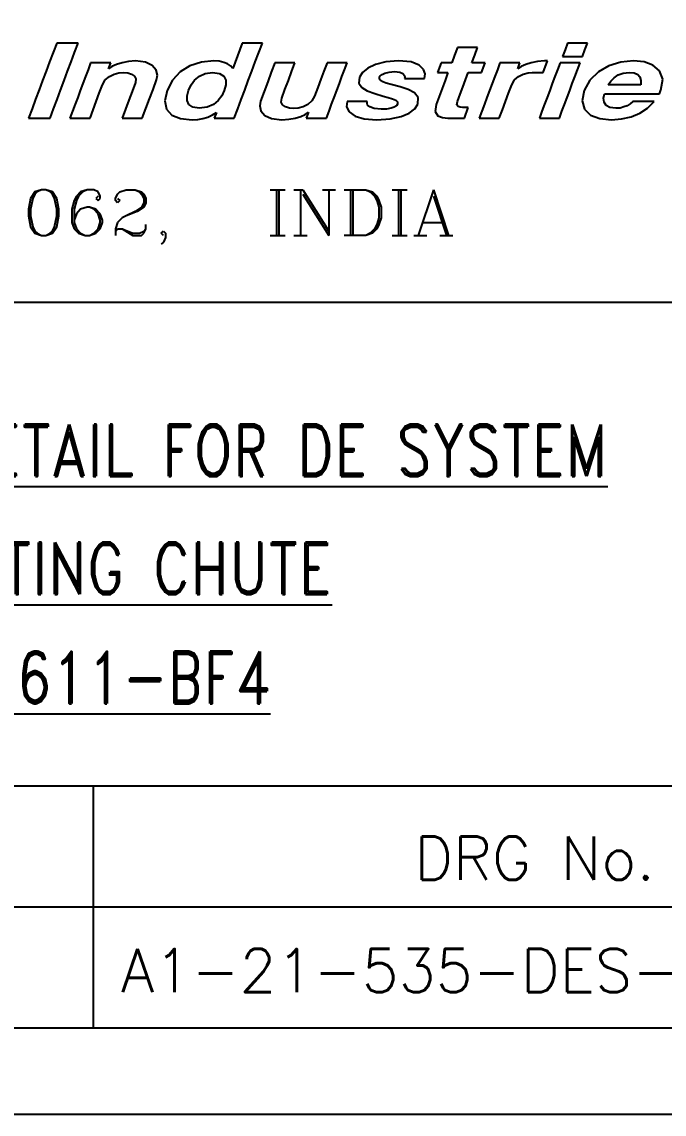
# Model space of a CAD drawing. Header units: inches. Extents: x 0 to 157513, y -28488 to 35640.
# Drawn here: x 45924 to 48154, y 0 to 3793 of the extents above; entities that cross this region are included whole.
import ezdxf
from ezdxf.enums import TextEntityAlignment as Align

# ---------------------------------------------------------------- set-up
doc = ezdxf.new("R2010")
doc.units = ezdxf.units.IN
doc.header["$LTSCALE"] = 400
doc.header["$MEASUREMENT"] = 0
doc.linetypes.add('0', pattern=[0])
doc.styles.add('ROMAND', font='romand.shx', dxfattribs={"width": 0.85})
doc.styles.add('ROMANS', font='romans')

# ---------------------------------------------------------------- blocks, each defined once
blk = doc.blocks.new('A1 title blck promac')
at = {"color": 4, "linetype": '0'}
for p, q in [((2138894.4, -473792.3), (2149694.2, -473792.3)), ((2138894.4, -475472.3), (2149694.2, -475472.3)), ((2145707.3, -476312.3), (2145707.3, -475472.3)), ((2138894.4, -475892.3), (2149694.2, -475892.3))]:
    blk.add_line(p, q, dxfattribs=at)
blk.add_lwpolyline([(2099534.2, -476612.3), (2149994.2, -476612.3), (2149994.2, -440972.4), (2099534.2, -440972.4)], close=True, dxfattribs=at)
for points in [[(2100784.8, -476312.3), (2149694.2, -476312.3), (2149694.2, -441272.4), (2099834.2, -441272.4), (2099834.2, -470227.9)], [(2145579, -472893), (2145567.2, -472925.2)], [(2145616.3, -472893), (2145579, -472893)], [(2145653.5, -472893), (2145616.3, -472893)], [(2145641, -472925.6), (2145653.5, -472893)], [(2146223.4, -472893), (2146206.6, -472937)], [(2146258.4, -472893), (2146223.4, -472893)], [(2146292.9, -472893), (2146258.4, -472893)], [(2146280.7, -472925.6), (2146292.9, -472893)], [(2147352.2, -472893), (2147343.6, -472916.1)], [(2147386.8, -472893), (2147352.2, -472893)], [(2147421.7, -472893), (2147386.8, -472893)], [(2147412.7, -472916.1), (2147421.7, -472893)], [(2145567.2, -472925.2), (2145554.6, -472957.8)], [(2145628.8, -472958.1), (2145641, -472925.6)], [(2146268.2, -472958.1), (2146280.7, -472925.6)], [(2146960.5, -472934.6), (2146950.3, -472961.3)], [(2146970, -472908.3), (2146960.5, -472934.6)], [(2147005.3, -472908.3), (2146970, -472908.3)], [(2147040.2, -472908.3), (2147005.3, -472908.3)], [(2147020.6, -472961.3), (2147030, -472934.6)], [(2147030, -472934.6), (2147040.2, -472908.3)], [(2147343.6, -472916.1), (2147334.6, -472939.3)], [(2147404, -472939.3), (2147412.7, -472916.1)], [(2145554.6, -472957.8), (2145542.5, -472990.3)], [(2145616.3, -472990.7), (2145628.8, -472958.1)], [(2145696.7, -472961.3), (2145688.1, -472985.2)], [(2145731.6, -472961.3), (2145696.7, -472961.3)], [(2145766.6, -472961.3), (2145731.6, -472961.3)], [(2145758.7, -472981.7), (2145766.6, -472961.3)], [(2145770.5, -472973.8), (2145758.7, -472981.7)], [(2145786.6, -472966.8), (2145770.5, -472973.8)], [(2145806.2, -472960.9), (2145786.6, -472966.8)], [(2145828.2, -472956.6), (2145806.2, -472960.9)], [(2145852.1, -472955), (2145828.2, -472956.6)], [(2145887.5, -472959.3), (2145852.1, -472955)], [(2145911, -472970.7), (2145887.5, -472959.3)], [(2145924, -472986.4), (2145911, -472970.7)], [(2146041.7, -472972.3), (2146008, -472993.1)], [(2146081.4, -472959.3), (2146041.7, -472972.3)], [(2146124.9, -472955), (2146081.4, -472959.3)], [(2146143.4, -472956.2), (2146124.9, -472955)], [(2146159.5, -472959.7), (2146143.4, -472956.2)], [(2146172.4, -472965.2), (2146159.5, -472959.7)], [(2146182.6, -472972.3), (2146172.4, -472965.2)], [(2146190.1, -472980.9), (2146182.6, -472972.3)], [(2146206.6, -472937), (2146190.1, -472980.9)], [(2146256, -472990.7), (2146268.2, -472958.1)], [(2146336.5, -472961.3), (2146323.9, -472994.3)], [(2146371, -472961.3), (2146336.5, -472961.3)], [(2146405.9, -472961.3), (2146371, -472961.3)], [(2146394.2, -472992.3), (2146405.9, -472961.3)], [(2146517.4, -472960.9), (2146506.8, -472989.9)], [(2146552.7, -472960.9), (2146517.4, -472960.9)], [(2146587.7, -472960.9), (2146552.7, -472960.9)], [(2146578.6, -472985.2), (2146587.7, -472960.9)], [(2146686.2, -472967.2), (2146658.7, -472980.1)], [(2146721.5, -472958.1), (2146686.2, -472967.2)], [(2146765.9, -472954.6), (2146721.5, -472958.1)], [(2146809, -472958.5), (2146765.9, -472954.6)], [(2146836.9, -472969.5), (2146809, -472958.5)], [(2146852.2, -472984.1), (2146836.9, -472969.5)], [(2146913.4, -472961.3), (2146900.5, -472995)], [(2146950.3, -472961.3), (2146913.4, -472961.3)], [(2147066.5, -472961.3), (2147020.6, -472961.3)], [(2147053.6, -472995), (2147066.5, -472961.3)], [(2147117.5, -472961.3), (2147108.9, -472985.2)], [(2147152.1, -472961.3), (2147117.5, -472961.3)], [(2147187, -472961.3), (2147152.1, -472961.3)], [(2147179.5, -472981.7), (2147187, -472961.3)], [(2147191.3, -472973.8), (2147179.5, -472981.7)], [(2147207.4, -472966.8), (2147191.3, -472973.8)], [(2147226.6, -472960.9), (2147207.4, -472966.8)], [(2147248.6, -472956.6), (2147226.6, -472960.9)], [(2147273, -472955), (2147248.6, -472956.6)], [(2147267.5, -472995), (2147282.4, -472955)], [(2147282.4, -472955), (2147273, -472955)], [(2147326.3, -472961.3), (2147317.7, -472985.2)], [(2147361.3, -472961.3), (2147326.3, -472961.3)], [(2147334.6, -472939.3), (2147369.1, -472939.3)], [(2147395.8, -472961.3), (2147361.3, -472961.3)], [(2147369.1, -472939.3), (2147404, -472939.3)], [(2147386.8, -472985.6), (2147395.8, -472961.3)], [(2147496.3, -472972.3), (2147459.8, -472993.1)], [(2147537.5, -472959.3), (2147496.3, -472972.3)], [(2147581.4, -472955), (2147537.5, -472959.3)], [(2147617.9, -472958.5), (2147581.4, -472955)], [(2147649, -472969.5), (2147617.9, -472958.5)], [(2147671.7, -472989.2), (2147649, -472969.5)], [(2145542.5, -472990.3), (2145530.3, -473022.9)], [(2145604.5, -473023.3), (2145616.3, -472990.7)], [(2145679.1, -473009.2), (2145670, -473033.1)], [(2145688.1, -472985.2), (2145679.1, -473009.2)], [(2145747.7, -473020.9), (2145762.3, -473008.8)], [(2145762.3, -473008.8), (2145778.4, -473000.9)], [(2145778.4, -473000.9), (2145794.8, -472996.6)], [(2145794.8, -472996.6), (2145809.4, -472995)], [(2145809.4, -472995), (2145825.5, -472996.6)], [(2145825.5, -472996.6), (2145838.8, -473000.5)], [(2145838.8, -473000.5), (2145849, -473007.6)], [(2145849, -473007.6), (2145853.7, -473017.4)], [(2145928.7, -473003.7), (2145924, -472986.4)], [(2145925.9, -473020.2), (2145928.7, -473003.7)], [(2146008, -472993.1), (2145981.3, -473021.7)], [(2146057.8, -473021.7), (2146074.3, -473007.6)], [(2146074.3, -473007.6), (2146094.7, -472998.2)], [(2146094.7, -472998.2), (2146119.8, -472994.6)], [(2146119.8, -472994.6), (2146144.5, -472998.2)], [(2146144.5, -472998.2), (2146159.5, -473007.6)], [(2146159.5, -473007.6), (2146166.1, -473021.7)], [(2146244.2, -473023.3), (2146256, -472990.7)], [(2146323.9, -472994.3), (2146311.7, -473027.6)], [(2146383.2, -473022.9), (2146394.2, -472992.3)], [(2146506.8, -472989.9), (2146496.2, -473018.6)], [(2146560.2, -473033.1), (2146569.2, -473009.2)], [(2146569.2, -473009.2), (2146578.6, -472985.2)], [(2146630.1, -473011.5), (2146627.7, -473032.3)], [(2146640.3, -472995.4), (2146630.1, -473011.1)], [(2146658.7, -472980.1), (2146640.3, -472995.4)], [(2146699.1, -473017.8), (2146699.5, -473011.1)], [(2146699.5, -473011.1), (2146702.3, -473006.4)], [(2146702.3, -473006.4), (2146708.6, -473001.7)], [(2146708.6, -473001.7), (2146718.4, -472997)], [(2146718.4, -472997), (2146732.9, -472993.5)], [(2146732.9, -472993.5), (2146752.1, -472991.9)], [(2146752.1, -472991.9), (2146770.2, -472993.9)], [(2146770.2, -472993.9), (2146781.2, -472999)], [(2146781.2, -472999), (2146785.9, -473005.6)], [(2146785.9, -473005.6), (2146787.1, -473011.5)], [(2146787.1, -473011.5), (2146786.3, -473015.8)], [(2146858.1, -473000.1), (2146852.2, -472984.1)], [(2146856.1, -473015.8), (2146858.1, -473000.1)], [(2146900.5, -472995), (2146937.4, -472995)], [(2146937.4, -472995), (2146927.2, -473022.5)], [(2146997.8, -473020.6), (2147007.6, -472995)], [(2147007.6, -472995), (2147053.6, -472995)], [(2147099.9, -473009.2), (2147090.8, -473033.1)], [(2147108.9, -472985.2), (2147099.9, -473009.2)], [(2147168.2, -473020.9), (2147182.7, -473008.8)], [(2147182.7, -473008.8), (2147198.8, -473000.9)], [(2147198.8, -473000.9), (2147215.6, -472996.6)], [(2147215.6, -472996.6), (2147229.8, -472995)], [(2147229.8, -472995), (2147267.5, -472995)], [(2147308.7, -473009.2), (2147299.6, -473033.1)], [(2147317.7, -472985.2), (2147308.7, -473009.2)], [(2147368.7, -473033.5), (2147377.7, -473009.6)], [(2147377.7, -473009.6), (2147386.8, -472985.6)], [(2147459.8, -472993.1), (2147430.3, -473021.7)], [(2147513.9, -473013.1), (2147528.5, -473003.3)], [(2147528.5, -473003.3), (2147545.3, -472997)], [(2147545.3, -472997), (2147566.5, -472994.6)], [(2147566.5, -472994.6), (2147583.4, -472996.6)], [(2147583.4, -472996.6), (2147596, -473001.7)], [(2147596, -473001.7), (2147603.4, -473010.3)], [(2147603.4, -473010.3), (2147607, -473022.5)], [(2147682.7, -473017.8), (2147671.7, -472989.2)], [(2145530.3, -473022.9), (2145518.5, -473055.5)], [(2145592.3, -473055.9), (2145604.5, -473023.3)], [(2145670, -473033.1), (2145661, -473057.4)], [(2145726.9, -473066.5), (2145737.9, -473037.4)], [(2145737.9, -473037.4), (2145747.7, -473020.9)], [(2145852.1, -473030), (2145840.8, -473061)], [(2145853.7, -473017.4), (2145852.1, -473030)], [(2145913.4, -473053.9), (2145925.9, -473020.2)], [(2145981.3, -473021.7), (2145962, -473057.4)], [(2146036.2, -473057.1), (2146045.6, -473038.2)], [(2146045.6, -473038.2), (2146057.8, -473021.7)], [(2146166.1, -473038.2), (2146160.6, -473057.1)], [(2146166.1, -473021.7), (2146166.1, -473038.2)], [(2146232.1, -473055.9), (2146244.2, -473023.3)], [(2146311.7, -473027.6), (2146299.6, -473061)], [(2146371, -473053.9), (2146383.2, -473022.9)], [(2146485.2, -473047.6), (2146474.2, -473077.1)], [(2146496.2, -473018.6), (2146485.2, -473047.6)], [(2146551.6, -473057.1), (2146560.2, -473033.1)], [(2146627.7, -473032.3), (2146637.9, -473047.6)], [(2146637.9, -473047.6), (2146657.1, -473059)], [(2146702.7, -473022.5), (2146699.1, -473017.8)], [(2146710.9, -473027.2), (2146702.7, -473022.5)], [(2146723.1, -473031.5), (2146710.9, -473027.2)], [(2146740.3, -473036.6), (2146723.1, -473031.5)], [(2146771, -473044.9), (2146740.3, -473036.6)], [(2146799.2, -473054.3), (2146771, -473044.9)], [(2146786.3, -473015.8), (2146821.2, -473015.8)], [(2146821.2, -473015.8), (2146856.1, -473015.8)], [(2146917, -473050.4), (2146906.8, -473077.9)], [(2146927.2, -473022.5), (2146917, -473050.4)], [(2146979.4, -473070.8), (2146988.8, -473045.7)], [(2146988.8, -473045.7), (2146997.8, -473020.6)], [(2147090.8, -473033.1), (2147081.4, -473057.4)], [(2147147.4, -473066.5), (2147158.7, -473037.4)], [(2147158.7, -473037.4), (2147168.2, -473020.9)], [(2147299.6, -473033.1), (2147290.6, -473057.4)], [(2147360.1, -473057.4), (2147368.7, -473033.5)], [(2147430.3, -473021.7), (2147409.9, -473057.4)], [(2147493.5, -473038.2), (2147502.6, -473024.9)], [(2147550.4, -473038.2), (2147493.5, -473038.2)], [(2147502.6, -473024.9), (2147513.9, -473013.1)], [(2147606.6, -473038.2), (2147550.4, -473038.2)], [(2147607, -473022.5), (2147606.6, -473038.2)], [(2147676.8, -473055.9), (2147682.7, -473017.8)], [(2145506, -473088.1), (2145493.8, -473120.6)], [(2145518.5, -473055.5), (2145506, -473088.1)], [(2145567.6, -473121), (2145580.1, -473088.5)], [(2145580.1, -473088.5), (2145592.3, -473055.9)], [(2145652.4, -473081.4), (2145643.3, -473105.3)], [(2145661, -473057.4), (2145652.4, -473081.4)], [(2145716, -473095.5), (2145726.9, -473066.5)], [(2145840.8, -473061), (2145829, -473091.6)], [(2145888.6, -473120.2), (2145900.8, -473086.9)], [(2145900.8, -473086.9), (2145913.4, -473053.9)], [(2145962, -473057.4), (2145954.6, -473093.2)], [(2146031.5, -473075.5), (2146036.2, -473057.1)], [(2146031.5, -473092.4), (2146031.5, -473075.5)], [(2146152, -473075.5), (2146139.8, -473092.4)], [(2146160.6, -473057.1), (2146152, -473075.5)], [(2146207.3, -473121), (2146219.5, -473088.5)], [(2146219.5, -473088.5), (2146232.1, -473055.9)], [(2146299.6, -473061), (2146286.6, -473094.7)], [(2146358.5, -473097.5), (2146360, -473084.5)], [(2146360, -473084.5), (2146371, -473053.9)], [(2146474.2, -473077.5), (2146464.4, -473093.9)], [(2146533.5, -473105.3), (2146542.5, -473081.4)], [(2146542.5, -473081.4), (2146551.6, -473057.1)], [(2146657.1, -473059), (2146683, -473068.4)], [(2146683, -473068.4), (2146712.1, -473076.7)], [(2146712.1, -473076.7), (2146730.1, -473081.4)], [(2146730.1, -473081.4), (2146745.1, -473086.1)], [(2146745.1, -473086.1), (2146756.4, -473090.8)], [(2146821.6, -473066.1), (2146799.2, -473054.3)], [(2146834.2, -473082.2), (2146821.6, -473066.1)], [(2146832.6, -473105.3), (2146834.2, -473082.2)], [(2146906.8, -473077.9), (2146896.2, -473105.7)], [(2146970, -473095.9), (2146979.4, -473070.8)], [(2147072.8, -473081.4), (2147063.8, -473105.3)], [(2147081.4, -473057.4), (2147072.8, -473081.4)], [(2147136.8, -473095.5), (2147147.4, -473066.5)], [(2147282, -473081.4), (2147273, -473105.3)], [(2147290.6, -473057.4), (2147282, -473081.4)], [(2147342, -473105.7), (2147351.1, -473081.8)], [(2147351.1, -473081.8), (2147360.1, -473057.4)], [(2147409.9, -473057.4), (2147403.7, -473093.2)], [(2147477.4, -473084.5), (2147480.6, -473069.6)], [(2147479, -473098.3), (2147477.4, -473084.5)], [(2147480.6, -473069.6), (2147528.5, -473069.6)], [(2147528.5, -473069.6), (2147576, -473069.6)], [(2147576, -473069.6), (2147623.8, -473069.6)], [(2147623.8, -473069.6), (2147671.3, -473069.6)], [(2147671.3, -473069.6), (2147676.8, -473055.5)], [(2145493.8, -473120.6), (2145481.2, -473153.6)], [(2145555.8, -473153.6), (2145567.6, -473121)], [(2145643.3, -473105.3), (2145633.9, -473129.3)], [(2145694.8, -473153.6), (2145705.4, -473124.6)], [(2145705.4, -473124.6), (2145716, -473095.5)], [(2145818, -473122.6), (2145806.2, -473153.6)], [(2145829, -473091.6), (2145818, -473122.6)], [(2145876.1, -473153.6), (2145888.6, -473120.2)], [(2145954.6, -473093.2), (2145960.5, -473121.8)], [(2145960.5, -473121.8), (2145978.5, -473142.6)], [(2146037.4, -473106.5), (2146031.5, -473092.4)], [(2146051.5, -473115.5), (2146037.4, -473106.5)], [(2146073.9, -473119.1), (2146051.5, -473115.5)], [(2146101.4, -473115.5), (2146073.9, -473119.1)], [(2146123.4, -473106.5), (2146101.4, -473115.5)], [(2146139.8, -473092.4), (2146123.4, -473106.5)], [(2146195.6, -473153.6), (2146207.3, -473121)], [(2146286.6, -473094.7), (2146283.9, -473110.8)], [(2146283.9, -473110.8), (2146288.2, -473128.1)], [(2146363.2, -473106.9), (2146358.5, -473097.5)], [(2146373.4, -473114.4), (2146363.2, -473106.9)], [(2146386.7, -473118.3), (2146373.4, -473114.4)], [(2146402.8, -473119.5), (2146386.7, -473118.3)], [(2146417.7, -473118.3), (2146402.8, -473119.5)], [(2146434.6, -473114), (2146417.7, -473118.3)], [(2146450.3, -473106.1), (2146434.6, -473114)], [(2146464.4, -473093.9), (2146450.3, -473106.1)], [(2146524.5, -473129.3), (2146533.5, -473105.3)], [(2146587.3, -473095.9), (2146585.3, -473114.7)], [(2146585.3, -473114.7), (2146594.7, -473132)], [(2146621.8, -473095.9), (2146587.3, -473095.9)], [(2146656.7, -473095.9), (2146621.8, -473095.9)], [(2146656.4, -473101.4), (2146656.7, -473095.9)], [(2146658.3, -473108.1), (2146656.4, -473101.4)], [(2146665.8, -473114.7), (2146658.3, -473108.1)], [(2146680.7, -473120.2), (2146665.8, -473114.7)], [(2146705, -473122.6), (2146680.7, -473120.2)], [(2146724.3, -473121.8), (2146705, -473122.6)], [(2146740, -473119.1), (2146724.3, -473121.8)], [(2146750.9, -473115.1), (2146740, -473119.1)], [(2146758.4, -473110.4), (2146750.9, -473115.1)], [(2146756.4, -473090.8), (2146762.3, -473097.1)], [(2146762.3, -473104.5), (2146758.4, -473110.4)], [(2146762.3, -473097.1), (2146762.3, -473104.5)], [(2146803.1, -473135.9), (2146822.4, -473121.4)], [(2146822.4, -473121.4), (2146832.6, -473105.3)], [(2146896.2, -473105.7), (2146892.6, -473130.8)], [(2146968.4, -473106.9), (2146970, -473095.9)], [(2146972.3, -473113.6), (2146968.4, -473106.9)], [(2146979.4, -473115.9), (2146972.3, -473113.6)], [(2146987.2, -473116.3), (2146979.4, -473115.9)], [(2146994.7, -473116.3), (2146987.2, -473116.3)], [(2146994.3, -473153.6), (2147008, -473116.3)], [(2147008, -473116.3), (2146994.7, -473116.3)], [(2147063.8, -473105.3), (2147054.7, -473129.3)], [(2147115.2, -473153.6), (2147126.2, -473124.6)], [(2147126.2, -473124.6), (2147136.8, -473095.5)], [(2147273, -473105.3), (2147263.5, -473129.3)], [(2147332.6, -473129.7), (2147342, -473105.7)], [(2147403.7, -473093.2), (2147411.5, -473121.8)], [(2147411.5, -473121.8), (2147432.3, -473142.6)], [(2147486.1, -473109.3), (2147479, -473098.3)], [(2147499.8, -473116.7), (2147486.1, -473109.3)], [(2147520.2, -473119.1), (2147499.8, -473116.7)], [(2147534.7, -473118.3), (2147520.2, -473119.1)], [(2147548.1, -473114.7), (2147534.7, -473118.3)], [(2147559.9, -473110.4), (2147548.1, -473114.7)], [(2147570.1, -473103.4), (2147559.9, -473110.4)], [(2147578.7, -473095.5), (2147570.1, -473103.4)], [(2147616, -473095.5), (2147578.7, -473095.5)], [(2147603.4, -473135.9), (2147630.5, -473118.3)], [(2147653.3, -473095.5), (2147616, -473095.5)], [(2147630.5, -473118.3), (2147653.3, -473095.5)], [(2145481.2, -473153.6), (2145518.5, -473153.6)], [(2145518.5, -473153.6), (2145555.8, -473153.6)], [(2145633.9, -473129.3), (2145624.9, -473153.6)], [(2145624.9, -473153.6), (2145659.8, -473153.6)], [(2145659.8, -473153.6), (2145694.8, -473153.6)], [(2145806.2, -473153.6), (2145840.8, -473153.6)], [(2145840.8, -473153.6), (2145876.1, -473153.6)], [(2145978.5, -473142.6), (2146008.4, -473155.2)], [(2146008.4, -473155.2), (2146048.8, -473159.1)], [(2146048.8, -473159.5), (2146068.4, -473158.3)], [(2146068.4, -473158.3), (2146086.9, -473154.8)], [(2146086.9, -473154.8), (2146103.7, -473149.7)], [(2146103.7, -473149.7), (2146119.4, -473142.2)], [(2146119.4, -473142.2), (2146133.2, -473133.6)], [(2146133.2, -473133.6), (2146125.7, -473153.6)], [(2146125.7, -473153.6), (2146160.6, -473153.6)], [(2146160.6, -473153.6), (2146195.6, -473153.6)], [(2146288.2, -473128.1), (2146301.5, -473143.8)], [(2146301.5, -473143.8), (2146324.7, -473155.2)], [(2146324.7, -473155.2), (2146360, -473159.1)], [(2146360, -473159.1), (2146384.8, -473157.5)], [(2146384.8, -473157.5), (2146406.7, -473153.2)], [(2146406.7, -473153.2), (2146426, -473147.3)], [(2146426, -473147.3), (2146441.3, -473140.3)], [(2146441.3, -473140.3), (2146453, -473132.8)], [(2146453, -473132.8), (2146445.6, -473153.2)], [(2146445.6, -473153.2), (2146480.5, -473153.2)], [(2146480.5, -473153.2), (2146515.8, -473153.2)], [(2146515.8, -473153.2), (2146524.5, -473129.3)], [(2146594.7, -473132), (2146615.1, -473146.5)], [(2146615.1, -473146.5), (2146646.9, -473155.6)], [(2146646.9, -473155.6), (2146690.9, -473159.1)], [(2146690.9, -473159.1), (2146737.2, -473155.6)], [(2146737.2, -473155.6), (2146774.5, -473147.7)], [(2146774.5, -473147.7), (2146803.1, -473135.9)], [(2146892.6, -473130.8), (2146901.7, -473145.4)], [(2146901.7, -473145.4), (2146918.1, -473151.6)], [(2146918.1, -473151.6), (2146937, -473153.6)], [(2146937, -473153.6), (2146953.1, -473153.6)], [(2146953.1, -473153.6), (2146994.3, -473153.6)], [(2147054.7, -473129.3), (2147045.7, -473153.6)], [(2147045.7, -473153.6), (2147080.6, -473153.6)], [(2147080.6, -473153.6), (2147115.2, -473153.6)], [(2147263.5, -473129.3), (2147254.5, -473153.6)], [(2147254.5, -473153.6), (2147289.4, -473153.6)], [(2147289.4, -473153.6), (2147324.4, -473153.6)], [(2147324.4, -473153.6), (2147332.6, -473129.7)], [(2147432.3, -473142.6), (2147464.5, -473155.2)], [(2147464.5, -473155.2), (2147505.3, -473159.1)], [(2147505.3, -473159.1), (2147539.5, -473156.4)], [(2147539.5, -473156.4), (2147572.8, -473148.9)], [(2147572.8, -473148.9), (2147603.4, -473135.9)], [(2145503.6, -473409.5), (2145488.3, -473432.3)], [(2145503.6, -473417), (2145495.8, -473432.3)], [(2145526, -473402.1), (2145503.6, -473409.5)], [(2145511.1, -473409.5), (2145503.6, -473417)], [(2145526, -473402.1), (2145511.1, -473409.5)], [(2145541.3, -473402.1), (2145526, -473402.1)], [(2145564.1, -473409.5), (2145541.3, -473402.1)], [(2145556.2, -473409.5), (2145541.3, -473402.1)], [(2145564.1, -473417), (2145556.2, -473409.5)], [(2145579, -473432.3), (2145564.1, -473409.5)], [(2145571.5, -473432.3), (2145564.1, -473417)], [(2145647.3, -473424.8), (2145639.4, -473439.7)], [(2145662.2, -473409.5), (2145647.3, -473424.8)], [(2145654.7, -473424.8), (2145647.3, -473439.7)], [(2145669.6, -473409.5), (2145654.7, -473424.8)], [(2145684.9, -473402.1), (2145662.2, -473409.5)], [(2145684.9, -473402.1), (2145669.6, -473409.5)], [(2145707.7, -473402.1), (2145684.9, -473402.1)], [(2145722.6, -473409.5), (2145707.7, -473402.1)], [(2145722.6, -473424.8), (2145715.2, -473432.3)], [(2145730.1, -473424.8), (2145722.6, -473409.5)], [(2145730.1, -473432.3), (2145730.1, -473424.8)], [(2145783.1, -473432.3), (2145790.5, -473417)], [(2145790.5, -473417), (2145798.4, -473409.5)], [(2145798.4, -473409.5), (2145820.7, -473402.1)], [(2145820.7, -473402.1), (2145851, -473402.1)], [(2145851, -473402.1), (2145873.7, -473409.5)], [(2145851, -473402.1), (2145866.3, -473409.5)], [(2145866.3, -473409.5), (2145873.7, -473417)], [(2145873.7, -473409.5), (2145881.2, -473417)], [(2145873.7, -473417), (2145881.2, -473432.3)], [(2145881.2, -473417), (2145889, -473432.3)], [(2146319.6, -473402.1), (2146372.6, -473402.1)], [(2146342.4, -473402.1), (2146342.4, -473561)], [(2146349.8, -473402.1), (2146349.8, -473561)], [(2146402.8, -473402.1), (2146433, -473402.1)], [(2146425.6, -473402.1), (2146425.6, -473561)], [(2146433, -473402.1), (2146523.7, -473545.7)], [(2146433, -473417), (2146523.7, -473561)], [(2146501.3, -473402.1), (2146546.5, -473402.1)], [(2146523.7, -473402.1), (2146523.7, -473561)], [(2146576.7, -473402.1), (2146652.4, -473402.1)], [(2146599.4, -473402.1), (2146599.4, -473561)], [(2146606.9, -473402.1), (2146606.9, -473561)], [(2146652.4, -473402.1), (2146674.8, -473409.5)], [(2146652.4, -473402.1), (2146667.3, -473409.5)], [(2146667.3, -473409.5), (2146682.6, -473424.8)], [(2146674.8, -473409.5), (2146690.1, -473424.8)], [(2146682.6, -473424.8), (2146690.1, -473439.7)], [(2146690.1, -473424.8), (2146697.6, -473439.7)], [(2146743.1, -473402.1), (2146796.1, -473402.1)], [(2146765.9, -473402.1), (2146765.9, -473561)], [(2146773.3, -473402.1), (2146773.3, -473561)], [(2146886.7, -473402.1), (2146833.8, -473561)], [(2146886.7, -473402.1), (2146939.7, -473561)], [(2146886.7, -473424.8), (2146931.9, -473561)], [(2145488.3, -473432.3), (2145480.8, -473470)], [(2145495.8, -473432.3), (2145488.3, -473470)], [(2145579, -473470), (2145571.5, -473432.3)], [(2145586.4, -473470), (2145579, -473432.3)], [(2145639.4, -473439.7), (2145632, -473470)], [(2145647.3, -473439.7), (2145639.4, -473470)], [(2145684.9, -473462.5), (2145662.2, -473470)], [(2145692.4, -473462.5), (2145684.9, -473462.5)], [(2145715.2, -473470), (2145692.4, -473462.5)], [(2145707.7, -473470), (2145692.4, -473462.5)], [(2145715.2, -473432.3), (2145722.6, -473439.7)], [(2145722.6, -473439.7), (2145730.1, -473432.3)], [(2145783.1, -473439.7), (2145783.1, -473432.3)], [(2145790.5, -473447.2), (2145783.1, -473439.7)], [(2145790.5, -473432.3), (2145798.4, -473439.7)], [(2145798.4, -473439.7), (2145790.5, -473447.2)], [(2145873.7, -473462.5), (2145851, -473477.8)], [(2145881.2, -473462.5), (2145858.8, -473477.8)], [(2145881.2, -473447.2), (2145873.7, -473462.5)], [(2145881.2, -473432.3), (2145881.2, -473447.2)], [(2145889, -473447.2), (2145881.2, -473462.5)], [(2145889, -473432.3), (2145889, -473447.2)], [(2146690.1, -473439.7), (2146697.6, -473462.5)], [(2146697.6, -473439.7), (2146705.4, -473462.5)], [(2146697.6, -473462.5), (2146697.6, -473500.2)], [(2146705.4, -473462.5), (2146705.4, -473500.2)], [(2145480.8, -473470), (2145480.8, -473492.7)], [(2145480.8, -473492.7), (2145488.3, -473530.8)], [(2145488.3, -473470), (2145488.3, -473492.7)], [(2145488.3, -473492.7), (2145495.8, -473530.8)], [(2145571.5, -473530.8), (2145579, -473492.7)], [(2145579, -473492.7), (2145579, -473470)], [(2145579, -473530.8), (2145586.4, -473492.7)], [(2145586.4, -473492.7), (2145586.4, -473470)], [(2145632, -473470), (2145632, -473515.5)], [(2145639.4, -473470), (2145639.4, -473515.5)], [(2145647.3, -473485.3), (2145639.4, -473508)], [(2145662.2, -473470), (2145647.3, -473485.3)], [(2145722.6, -473485.3), (2145707.7, -473470)], [(2145730.1, -473485.3), (2145715.2, -473470)], [(2145730.1, -473508), (2145722.6, -473485.3)], [(2145737.9, -473508), (2145730.1, -473485.3)], [(2145805.8, -473500.2), (2145790.5, -473515.5)], [(2145820.7, -473492.7), (2145805.8, -473500.2)], [(2145858.8, -473477.8), (2145820.7, -473492.7)], [(2145851, -473477.8), (2145820.7, -473492.7)], [(2146697.6, -473500.2), (2146690.1, -473522.9)], [(2146705.4, -473500.2), (2146697.6, -473522.9)], [(2145488.3, -473530.8), (2145503.6, -473553.2)], [(2145495.8, -473530.8), (2145503.6, -473545.7)], [(2145564.1, -473553.2), (2145579, -473530.8)], [(2145564.1, -473545.7), (2145571.5, -473530.8)], [(2145632, -473515.5), (2145639.4, -473538.2)], [(2145639.4, -473515.5), (2145647.3, -473538.2)], [(2145639.4, -473538.2), (2145654.7, -473553.2)], [(2145647.3, -473538.2), (2145662.2, -473553.2)], [(2145707.7, -473553.2), (2145722.6, -473538.2)], [(2145715.2, -473553.2), (2145730.1, -473538.2)], [(2145722.6, -473538.2), (2145730.1, -473515.5)], [(2145730.1, -473515.5), (2145730.1, -473508)], [(2145730.1, -473538.2), (2145737.9, -473515.5)], [(2145737.9, -473515.5), (2145737.9, -473508)], [(2145790.5, -473515.5), (2145783.1, -473538.2)], [(2145783.1, -473538.2), (2145783.1, -473561)], [(2145783.1, -473545.7), (2145790.5, -473538.2)], [(2145790.5, -473538.2), (2145805.8, -473538.2)], [(2145805.8, -473538.2), (2145843.5, -473553.2)], [(2145805.8, -473538.2), (2145843.5, -473561)], [(2145881.2, -473545.7), (2145889, -473538.2)], [(2145881.2, -473553.2), (2145889, -473538.2)], [(2145889, -473538.2), (2145889, -473522.9)], [(2146682.6, -473538.2), (2146667.3, -473553.2)], [(2146690.1, -473538.2), (2146674.8, -473553.2)], [(2146690.1, -473522.9), (2146682.6, -473538.2)], [(2146697.6, -473522.9), (2146690.1, -473538.2)], [(2146848.7, -473515.5), (2146917, -473515.5)], [(2145503.6, -473545.7), (2145511.1, -473553.2)], [(2145503.6, -473553.2), (2145526, -473561)], [(2145511.1, -473553.2), (2145526, -473561)], [(2145526, -473561), (2145541.3, -473561)], [(2145541.3, -473561), (2145564.1, -473553.2)], [(2145541.3, -473561), (2145556.2, -473553.2)], [(2145556.2, -473553.2), (2145564.1, -473545.7)], [(2145654.7, -473553.2), (2145677.5, -473561)], [(2145662.2, -473553.2), (2145677.5, -473561)], [(2145677.5, -473561), (2145692.4, -473561)], [(2145692.4, -473561), (2145715.2, -473553.2)], [(2145692.4, -473561), (2145707.7, -473553.2)], [(2145843.5, -473553.2), (2145866.3, -473553.2)], [(2145843.5, -473561), (2145873.7, -473561)], [(2145866.3, -473553.2), (2145881.2, -473545.7)], [(2145873.7, -473561), (2145881.2, -473553.2)], [(2145942, -473553.2), (2145949.5, -473545.7)], [(2145949.5, -473561), (2145942, -473553.2)], [(2145949.5, -473545.7), (2145956.9, -473553.2)], [(2145956.9, -473568.5), (2145949.5, -473583.8)], [(2145956.9, -473553.2), (2145956.9, -473568.5)], [(2146319.6, -473561), (2146372.6, -473561)], [(2146402.8, -473561), (2146448.3, -473561)], [(2146652.4, -473561), (2146576.7, -473561)], [(2146674.8, -473553.2), (2146652.4, -473561)], [(2146667.3, -473553.2), (2146652.4, -473561)], [(2146743.1, -473561), (2146796.1, -473561)], [(2146818.5, -473561), (2146864, -473561)], [(2146909.1, -473561), (2146954.6, -473561)], [(2145949.5, -473583.8), (2145942, -473591.2)]]:
    blk.add_lwpolyline(points, dxfattribs=at)
at = {"color": 4, "linetype": '0', "style": 'ROMANS'}
blk.add_text('DRG No.', height=150, dxfattribs=at).set_placement((2146820.5, -475798.4))

msp = doc.modelspace()

# ---------------------------------------------------------------- block references
msp.add_blockref('A1 title blck promac', (-2099534.2, 476612.3))

# ---------------------------------------------------------------- texts
at = {"color": 4, "linetype": '0', "style": 'ROMAND', "width": 0.8}
for s, p in [('%%UDUCTING ARRANGEMENT & DETAIL FOR DE SYSTEM', (45489.4, 2305.4)), ('%%UWITH INTERCONNECTING CHUTE', (45489.4, 1895.2)), ('%%UFOR BAG FILTER 611-BF4', (45515.8, 1516.6))]:
    msp.add_text(s, height=180, dxfattribs=at).set_placement(p, align=Align.MIDDLE_CENTER)
at = {"color": 4, "linetype": '0', "style": 'ROMANS'}
msp.add_text('A1-21-535-DES-ME-02', height=150, dxfattribs=at).set_placement((46267.7, 423.9))

doc.saveas('drawing.dxf')
